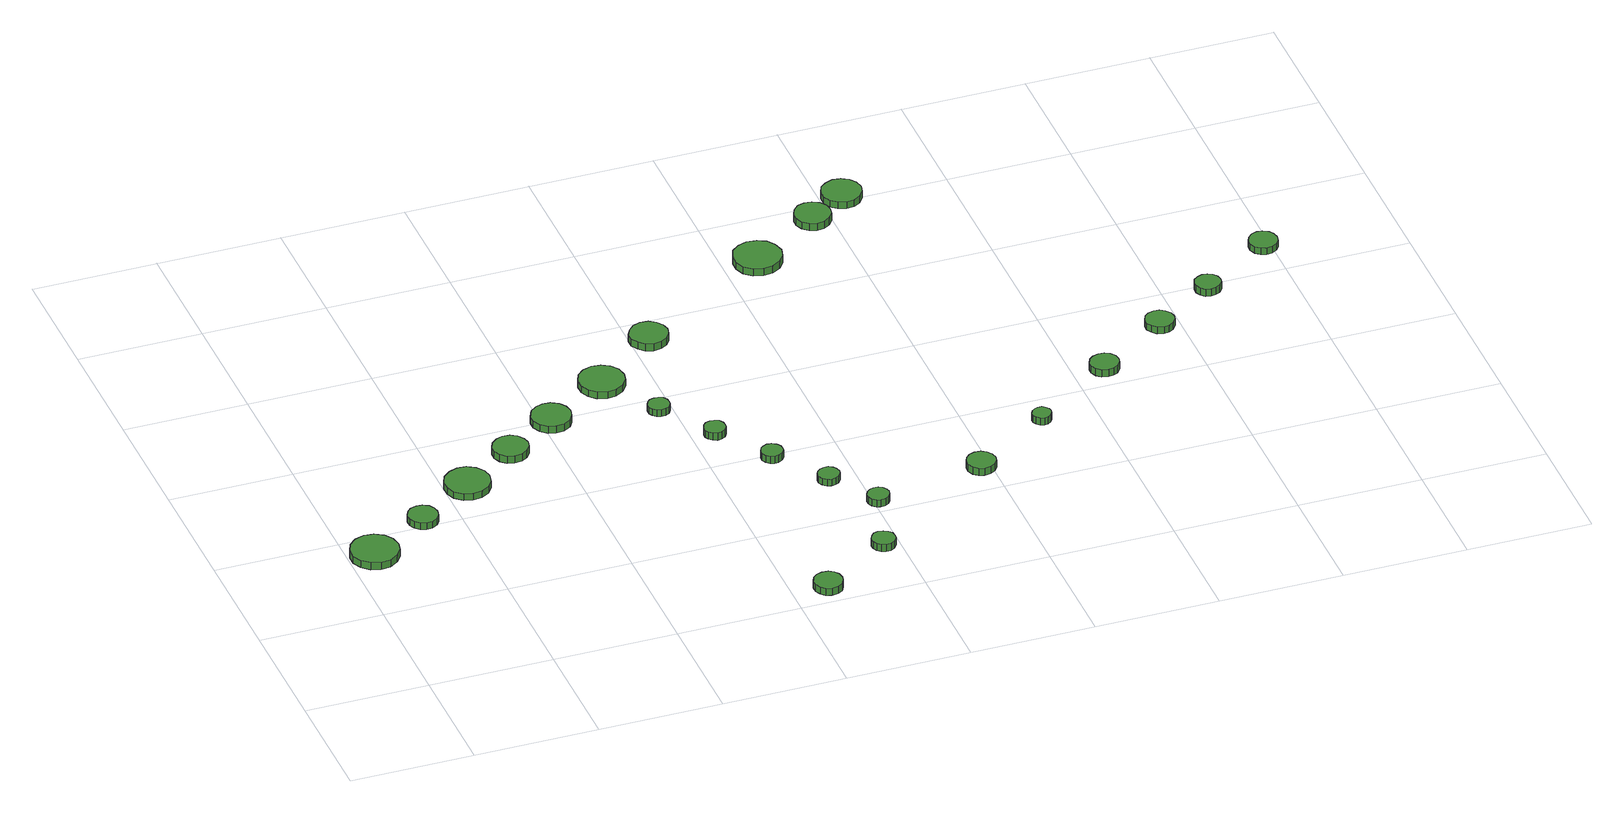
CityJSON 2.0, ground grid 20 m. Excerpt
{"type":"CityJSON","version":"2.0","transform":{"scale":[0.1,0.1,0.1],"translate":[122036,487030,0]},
"CityObjects":{
"tree1":{"type":"SolitaryVegetationObject","attributes":{"function":"something"},"geometry":[{"type":"MultiSurface","lod":"1","boundaries":[[[0,1,2,3,4,5,6,7,8,9,10,11,12,13,14]],[[15,16,17,18,19,20,21,22,23,24,25,26,27,28,29]],[[0,29,28,1]],[[1,28,27,2]],[[2,27,26,3]],[[3,26,25,4]],[[4,25,24,5]],[[5,24,23,6]],[[6,23,22,7]],[[7,22,21,8]],[[8,21,20,9]],[[9,20,19,10]],[[10,19,18,11]],[[11,18,17,12]],[[12,17,16,13]],[[13,16,15,14]],[[14,15,29,0]]]}]},
"tree2":{"type":"SolitaryVegetationObject","attributes":{"function":"something"},"geometry":[{"type":"MultiSurface","lod":"1","boundaries":[[[30,31,32,33,34,35,36,37,38,39,40,41,42,43,44]],[[45,46,47,48,49,50,51,52,53,54,55,56,57,58,59]],[[30,59,58,31]],[[31,58,57,32]],[[32,57,56,33]],[[33,56,55,34]],[[34,55,54,35]],[[35,54,53,36]],[[36,53,52,37]],[[37,52,51,38]],[[38,51,50,39]],[[39,50,49,40]],[[40,49,48,41]],[[41,48,47,42]],[[42,47,46,43]],[[43,46,45,44]],[[44,45,59,30]]]}]},
"tree3":{"type":"SolitaryVegetationObject","attributes":{"function":"something"},"geometry":[{"type":"MultiSurface","lod":"1","boundaries":[[[60,61,62,63,64,65,66,67,68,69,70,71,72,73,74]],[[75,76,77,78,79,80,81,82,83,84,85,86,87,88,89]],[[60,89,88,61]],[[61,88,87,62]],[[62,87,86,63]],[[63,86,85,64]],[[64,85,84,65]],[[65,84,83,66]],[[66,83,82,67]],[[67,82,81,68]],[[68,81,80,69]],[[69,80,79,70]],[[70,79,78,71]],[[71,78,77,72]],[[72,77,76,73]],[[73,76,75,74]],[[74,75,89,60]]]}]},
"tree4":{"type":"SolitaryVegetationObject","attributes":{"function":"something"},"geometry":[{"type":"MultiSurface","lod":"1","boundaries":[[[90,91,92,93,94,95,96,97,98,99,100,101,102,103,104]],[[105,106,107,108,109,110,111,112,113,114,115,116,117,118,119]],[[90,119,118,91]],[[91,118,117,92]],[[92,117,116,93]],[[93,116,115,94]],[[94,115,114,95]],[[95,114,113,96]],[[96,113,112,97]],[[97,112,111,98]],[[98,111,110,99]],[[99,110,109,100]],[[100,109,108,101]],[[101,108,107,102]],[[102,107,106,103]],[[103,106,105,104]],[[104,105,119,90]]]}]},
"tree5":{"type":"SolitaryVegetationObject","attributes":{"function":"something"},"geometry":[{"type":"MultiSurface","lod":"1","boundaries":[[[120,121,122,123,124,125,126,127,128,129,130,131,132,133,134]],[[135,136,137,138,139,140,141,142,143,144,145,146,147,148,149]],[[120,149,148,121]],[[121,148,147,122]],[[122,147,146,123]],[[123,146,145,124]],[[124,145,144,125]],[[125,144,143,126]],[[126,143,142,127]],[[127,142,141,128]],[[128,141,140,129]],[[129,140,139,130]],[[130,139,138,131]],[[131,138,137,132]],[[132,137,136,133]],[[133,136,135,134]],[[134,135,149,120]]]}]},
"tree6":{"type":"SolitaryVegetationObject","attributes":{"function":"something"},"geometry":[{"type":"MultiSurface","lod":"1","boundaries":[[[150,151,152,153,154,155,156,157,158,159,160,161,162,163,164]],[[165,166,167,168,169,170,171,172,173,174,175,176,177,178,179]],[[150,179,178,151]],[[151,178,177,152]],[[152,177,176,153]],[[153,176,175,154]],[[154,175,174,155]],[[155,174,173,156]],[[156,173,172,157]],[[157,172,171,158]],[[158,171,170,159]],[[159,170,169,160]],[[160,169,168,161]],[[161,168,167,162]],[[162,167,166,163]],[[163,166,165,164]],[[164,165,179,150]]]}]},
"tree7":{"type":"SolitaryVegetationObject","attributes":{"function":"something"},"geometry":[{"type":"MultiSurface","lod":"1","boundaries":[[[180,181,182,183,184,185,186,187,188,189,190,191,192,193,194]],[[195,196,197,198,199,200,201,202,203,204,205,206,207,208,209]],[[180,209,208,181]],[[181,208,207,182]],[[182,207,206,183]],[[183,206,205,184]],[[184,205,204,185]],[[185,204,203,186]],[[186,203,202,187]],[[187,202,201,188]],[[188,201,200,189]],[[189,200,199,190]],[[190,199,198,191]],[[191,198,197,192]],[[192,197,196,193]],[[193,196,195,194]],[[194,195,209,180]]]}]},
"tree8":{"type":"SolitaryVegetationObject","attributes":{"function":"something"},"geometry":[{"type":"MultiSurface","lod":"1","boundaries":[[[210,211,212,213,214,215,216,217,218,219,220,221,222,223,224]],[[225,226,227,228,229,230,231,232,233,234,235,236,237,238,239]],[[210,239,238,211]],[[211,238,237,212]],[[212,237,236,213]],[[213,236,235,214]],[[214,235,234,215]],[[215,234,233,216]],[[216,233,232,217]],[[217,232,231,218]],[[218,231,230,219]],[[219,230,229,220]],[[220,229,228,221]],[[221,228,227,222]],[[222,227,226,223]],[[223,226,225,224]],[[224,225,239,210]]]}]},
"tree9":{"type":"SolitaryVegetationObject","attributes":{"function":"something"},"geometry":[{"type":"MultiSurface","lod":"1","boundaries":[[[240,241,242,243,244,245,246,247,248,249,250,251,252,253,254]],[[255,256,257,258,259,260,261,262,263,264,265,266,267,268,269]],[[240,269,268,241]],[[241,268,267,242]],[[242,267,266,243]],[[243,266,265,244]],[[244,265,264,245]],[[245,264,263,246]],[[246,263,262,247]],[[247,262,261,248]],[[248,261,260,249]],[[249,260,259,250]],[[250,259,258,251]],[[251,258,257,252]],[[252,257,256,253]],[[253,256,255,254]],[[254,255,269,240]]]}]},
"tree10":{"type":"SolitaryVegetationObject","attributes":{"function":"something"},"geometry":[{"type":"MultiSurface","lod":"1","boundaries":[[[270,271,272,273,274,275,276,277,278,279,280,281,282,283,284]],[[285,286,287,288,289,290,291,292,293,294,295,296,297,298,299]],[[270,299,298,271]],[[271,298,297,272]],[[272,297,296,273]],[[273,296,295,274]],[[274,295,294,275]],[[275,294,293,276]],[[276,293,292,277]],[[277,292,291,278]],[[278,291,290,279]],[[279,290,289,280]],[[280,289,288,281]],[[281,288,287,282]],[[282,287,286,283]],[[283,286,285,284]],[[284,285,299,270]]]}]},
"tree11":{"type":"SolitaryVegetationObject","attributes":{"function":"something"},"geometry":[{"type":"MultiSurface","lod":"1","boundaries":[[[300,301,302,303,304,305,306,307,308,309,310,311,312,313,314]],[[315,316,317,318,319,320,321,322,323,324,325,326,327,328,329]],[[300,329,328,301]],[[301,328,327,302]],[[302,327,326,303]],[[303,326,325,304]],[[304,325,324,305]],[[305,324,323,306]],[[306,323,322,307]],[[307,322,321,308]],[[308,321,320,309]],[[309,320,319,310]],[[310,319,318,311]],[[311,318,317,312]],[[312,317,316,313]],[[313,316,315,314]],[[314,315,329,300]]]}]},
"tree12":{"type":"SolitaryVegetationObject","attributes":{"function":"something"},"geometry":[{"type":"MultiSurface","lod":"1","boundaries":[[[330,331,332,333,334,335,336,337,338,339,340,341,342,343,344]],[[345,346,347,348,349,350,351,352,353,354,355,356,357,358,359]],[[330,359,358,331]],[[331,358,357,332]],[[332,357,356,333]],[[333,356,355,334]],[[334,355,354,335]],[[335,354,353,336]],[[336,353,352,337]],[[337,352,351,338]],[[338,351,350,339]],[[339,350,349,340]],[[340,349,348,341]],[[341,348,347,342]],[[342,347,346,343]],[[343,346,345,344]],[[344,345,359,330]]]}]},
"tree13":{"type":"SolitaryVegetationObject","attributes":{"function":"something"},"geometry":[{"type":"MultiSurface","lod":"1","boundaries":[[[360,361,362,363,364,365,366,367,368,369,370,371,372,373,374]],[[375,376,377,378,379,380,381,382,383,384,385,386,387,388,389]],[[360,389,388,361]],[[361,388,387,362]],[[362,387,386,363]],[[363,386,385,364]],[[364,385,384,365]],[[365,384,383,366]],[[366,383,382,367]],[[367,382,381,368]],[[368,381,380,369]],[[369,380,379,370]],[[370,379,378,371]],[[371,378,377,372]],[[372,377,376,373]],[[373,376,375,374]],[[374,375,389,360]]]}]},
"tree14":{"type":"SolitaryVegetationObject","attributes":{"function":"something"},"geometry":[{"type":"MultiSurface","lod":"1","boundaries":[[[390,391,392,393,394,395,396,397,398,399,400,401,402,403,404]],[[405,406,407,408,409,410,411,412,413,414,415,416,417,418,419]],[[390,419,418,391]],[[391,418,417,392]],[[392,417,416,393]],[[393,416,415,394]],[[394,415,414,395]],[[395,414,413,396]],[[396,413,412,397]],[[397,412,411,398]],[[398,411,410,399]],[[399,410,409,400]],[[400,409,408,401]],[[401,408,407,402]],[[402,407,406,403]],[[403,406,405,404]],[[404,405,419,390]]]}]},
"tree15":{"type":"SolitaryVegetationObject","attributes":{"function":"something"},"geometry":[{"type":"MultiSurface","lod":"1","boundaries":[[[420,421,422,423,424,425,426,427,428,429,430,431,432,433,434]],[[435,436,437,438,439,440,441,442,443,444,445,446,447,448,449]],[[420,449,448,421]],[[421,448,447,422]],[[422,447,446,423]],[[423,446,445,424]],[[424,445,444,425]],[[425,444,443,426]],[[426,443,442,427]],[[427,442,441,428]],[[428,441,440,429]],[[429,440,439,430]],[[430,439,438,431]],[[431,438,437,432]],[[432,437,436,433]],[[433,436,435,434]],[[434,435,449,420]]]}]},
"tree16":{"type":"SolitaryVegetationObject","attributes":{"function":"something"},"geometry":[{"type":"MultiSurface","lod":"1","boundaries":[[[450,451,452,453,454,455,456,457,458,459,460,461,462,463,464]],[[465,466,467,468,469,470,471,472,473,474,475,476,477,478,479]],[[450,479,478,451]],[[451,478,477,452]],[[452,477,476,453]],[[453,476,475,454]],[[454,475,474,455]],[[455,474,473,456]],[[456,473,472,457]],[[457,472,471,458]],[[458,471,470,459]],[[459,470,469,460]],[[460,469,468,461]],[[461,468,467,462]],[[462,467,466,463]],[[463,466,465,464]],[[464,465,479,450]]]}]},
"tree17":{"type":"SolitaryVegetationObject","attributes":{"function":"something"},"geometry":[{"type":"MultiSurface","lod":"1","boundaries":[[[480,481,482,483,484,485,486,487,488,489,490,491,492,493,494]],[[495,496,497,498,499,500,501,502,503,504,505,506,507,508,509]],[[480,509,508,481]],[[481,508,507,482]],[[482,507,506,483]],[[483,506,505,484]],[[484,505,504,485]],[[485,504,503,486]],[[486,503,502,487]],[[487,502,501,488]],[[488,501,500,489]],[[489,500,499,490]],[[490,499,498,491]],[[491,498,497,492]],[[492,497,496,493]],[[493,496,495,494]],[[494,495,509,480]]]}]},
"tree18":{"type":"SolitaryVegetationObject","attributes":{"function":"something"},"geometry":[{"type":"MultiSurface","lod":"1","boundaries":[[[510,511,512,513,514,515,516,517,518,519,520,521,522,523,524]],[[525,526,527,528,529,530,531,532,533,534,535,536,537,538,539]],[[510,539,538,511]],[[511,538,537,512]],[[512,537,536,513]],[[513,536,535,514]],[[514,535,534,515]],[[515,534,533,516]],[[516,533,532,517]],[[517,532,531,518]],[[518,531,530,519]],[[519,530,529,520]],[[520,529,528,521]],[[521,528,527,522]],[[522,527,526,523]],[[523,526,525,524]],[[524,525,539,510]]]}]},
"tree19":{"type":"SolitaryVegetationObject","attributes":{"function":"something"},"geometry":[{"type":"MultiSurface","lod":"1","boundaries":[[[540,541,542,543,544,545,546,547,548,549,550,551,552,553,554]],[[555,556,557,558,559,560,561,562,563,564,565,566,567,568,569]],[[540,569,568,541]],[[541,568,567,542]],[[542,567,566,543]],[[543,566,565,544]],[[544,565,564,545]],[[545,564,563,546]],[[546,563,562,547]],[[547,562,561,548]],[[548,561,560,549]],[[549,560,559,550]],[[550,559,558,551]],[[551,558,557,552]],[[552,557,556,553]],[[553,556,555,554]],[[554,555,569,540]]]}]},
"tree20":{"type":"SolitaryVegetationObject","attributes":{"function":"something"},"geometry":[{"type":"MultiSurface","lod":"1","boundaries":[[[570,571,572,573,574,575,576,577,578,579,580,581,582,583,584]],[[585,586,587,588,589,590,591,592,593,594,595,596,597,598,599]],[[570,599,598,571]],[[571,598,597,572]],[[572,597,596,573]],[[573,596,595,574]],[[574,595,594,575]],[[575,594,593,576]],[[576,593,592,577]],[[577,592,591,578]],[[578,591,590,579]],[[579,590,589,580]],[[580,589,588,581]],[[581,588,587,582]],[[582,587,586,583]],[[583,586,585,584]],[[584,585,599,570]]]}]},
"tree21":{"type":"SolitaryVegetationObject","attributes":{"function":"something"},"geometry":[{"type":"MultiSurface","lod":"1","boundaries":[[[600,601,602,603,604,605,606,607,608,609,610,611,612,613,614]],[[615,616,617,618,619,620,621,622,623,624,625,626,627,628,629]],[[600,629,628,601]],[[601,628,627,602]],[[602,627,626,603]],[[603,626,625,604]],[[604,625,624,605]],[[605,624,623,606]],[[606,623,622,607]],[[607,622,621,608]],[[608,621,620,609]],[[609,620,619,610]],[[610,619,618,611]],[[611,618,617,612]],[[612,617,616,613]],[[613,616,615,614]],[[614,615,629,600]]]}]},
"tree22":{"type":"SolitaryVegetationObject","attributes":{"function":"something"},"geometry":[{"type":"MultiSurface","lod":"1","boundaries":[[[630,631,632,633,634,635,636,637,638,639,640,641,642,643,644]],[[645,646,647,648,649,650,651,652,653,654,655,656,657,658,659]],[[630,659,658,631]],[[631,658,657,632]],[[632,657,656,633]],[[633,656,655,634]],[[634,655,654,635]],[[635,654,653,636]],[[636,653,652,637]],[[637,652,651,638]],[[638,651,650,639]],[[639,650,649,640]],[[640,649,648,641]],[[641,648,647,642]],[[642,647,646,643]],[[643,646,645,644]],[[644,645,659,630]]]}]},
"tree23":{"type":"SolitaryVegetationObject","attributes":{"function":"something"},"geometry":[{"type":"MultiSurface","lod":"1","boundaries":[[[660,661,662,663,664,665,666,667,668,669,670,671,672,673,674]],[[675,676,677,678,679,680,681,682,683,684,685,686,687,688,689]],[[660,689,688,661]],[[661,688,687,662]],[[662,687,686,663]],[[663,686,685,664]],[[664,685,684,665]],[[665,684,683,666]],[[666,683,682,667]],[[667,682,681,668]],[[668,681,680,669]],[[669,680,679,670]],[[670,679,678,671]],[[671,678,677,672]],[[672,677,676,673]],[[673,676,675,674]],[[674,675,689,660]]]}]}
},
"vertices":[
[80,353,15],[77,369,15],[68,382,15],[54,390,15],[38,392,15],[23,387,15],[11,376,15],[4,361,15],[4,345,15],[11,331,15],[23,320,15],[38,315,15],[54,317,15],[68,325,15],[77,338,15],[77,338,2],[68,325,2],[54,317,2],[38,315,2],[23,320,2],[11,331,2],[4,345,2],[4,361,2],[11,376,2],[23,387,2],[38,392,2],[54,390,2],[68,382,2],[77,369,2],[80,353,2],
[166,416,14],[164,426,14],[159,434,14],[150,439,14],[140,440,14],[130,437,14],[123,430,14],[119,421,14],[119,411,14],[123,402,14],[130,395,14],[140,392,14],[150,393,14],[159,398,14],[164,406,14],[164,406,2],[159,398,2],[150,393,2],[140,392,2],[130,395,2],[123,402,2],[119,411,2],[119,421,2],[123,430,2],[130,437,2],[140,440,2],[150,439,2],[159,434,2],[164,426,2],[166,416,2],
[273,478,14],[270,493,14],[261,505,14],[248,513,14],[233,514,14],[219,509,14],[207,499,14],[201,485,14],[201,470,14],[207,456,14],[219,446,14],[233,442,14],[248,443,14],[261,451,14],[270,463,14],[270,463,2],[261,451,2],[248,443,2],[233,442,2],[219,446,2],[207,456,2],[201,470,2],[201,485,2],[207,499,2],[219,509,2],[233,514,2],[248,513,2],[261,505,2],[270,493,2],[273,478,2],
[358,541,15],[355,552,15],[348,562,15],[338,568,15],[326,569,15],[315,565,15],[306,557,15],[301,547,15],[301,535,15],[306,524,15],[315,516,15],[326,513,15],[338,514,15],[348,520,15],[355,529,15],[355,529,2],[348,520,2],[338,514,2],[326,513,2],[315,516,2],[306,524,2],[301,535,2],[301,547,2],[306,557,2],[315,565,2],[326,569,2],[338,568,2],[348,562,2],[355,552,2],[358,541,2],
[447,597,16],[444,610,16],[437,620,16],[425,627,16],[412,628,16],[400,624,16],[390,616,16],[384,603,16],[384,590,16],[390,578,16],[400,569,16],[412,565,16],[425,567,16],[437,573,16],[444,584,16],[444,584,3],[437,573,3],[425,567,3],[412,565,3],[400,569,3],[390,578,3],[384,590,3],[384,603,3],[390,616,3],[400,624,3],[412,628,3],[425,627,3],[437,620,3],[444,610,3],[447,597,3],
[678,32,20],[676,42,20],[671,49,20],[663,54,20],[653,55,20],[644,52,20],[637,46,20],[633,37,20],[633,27,20],[637,19,20],[644,12,20],[653,9,20],[663,10,20],[671,15,20],[676,23,20],[676,23,7],[671,15,7],[663,10,7],[653,9,7],[644,12,7],[637,19,7],[633,27,7],[633,37,7],[637,46,7],[644,52,7],[653,55,7],[663,54,7],[671,49,7],[676,42,7],[678,32,7],
[556,661,16],[553,676,16],[544,688,16],[531,695,16],[516,697,16],[501,692,16],[490,682,16],[484,668,16],[484,653,16],[490,639,16],[501,629,16],[516,624,16],[531,626,16],[544,634,16],[553,646,16],[553,646,4],[544,634,4],[531,626,4],[516,624,4],[501,629,4],[490,639,4],[484,653,4],[484,668,4],[490,682,4],[501,692,4],[516,697,4],[531,695,4],[544,688,4],[553,676,4],[556,661,4],
[595,568,16],[594,575,16],[590,581,16],[583,584,16],[576,585,16],[569,583,16],[564,578,16],[561,572,16],[561,564,16],[564,558,16],[569,553,16],[576,551,16],[583,552,16],[590,555,16],[594,561,16],[594,561,4],[590,555,4],[583,552,4],[576,551,4],[569,553,4],[564,558,4],[561,564,4],[561,572,4],[564,578,4],[569,583,4],[576,585,4],[583,584,4],[590,581,4],[594,575,4],[595,568,4],
[653,480,17],[652,487,17],[648,493,17],[641,496,17],[634,497,17],[627,495,17],[622,490,17],[619,483,17],[619,476,17],[622,470,17],[627,465,17],[634,462,17],[641,463,17],[648,467,17],[652,473,17],[652,473,4],[648,467,4],[641,463,4],[634,462,4],[627,465,4],[622,470,4],[619,476,4],[619,483,4],[622,490,4],[627,495,4],[634,497,4],[641,496,4],[648,493,4],[652,487,4],[653,480,4],
[791,109,20],[790,117,20],[785,123,20],[778,127,20],[770,128,20],[763,126,20],[757,120,20],[754,113,20],[754,105,20],[757,98,20],[763,93,20],[770,91,20],[778,91,20],[785,95,20],[790,102,20],[790,102,7],[785,95,7],[778,91,7],[770,91,7],[763,93,7],[757,98,7],[754,105,7],[754,113,7],[757,120,7],[763,126,7],[770,128,7],[778,127,7],[785,123,7],[790,117,7],[791,109,7],
[713,391,17],[712,398,17],[708,404,17],[701,408,17],[694,409,17],[687,406,17],[682,402,17],[679,395,17],[679,388,17],[682,381,17],[687,376,17],[694,374,17],[701,375,17],[708,379,17],[712,384,17],[712,384,4],[708,379,4],[701,375,4],[694,374,4],[687,376,4],[682,381,4],[679,388,4],[679,395,4],[682,402,4],[687,406,4],[694,409,4],[701,408,4],[708,404,4],[712,398,4],[713,391,4],
[773,304,17],[771,311,17],[767,317,17],[761,321,17],[754,321,17],[747,319,17],[741,314,17],[738,308,17],[738,301,17],[741,294,17],[747,289,17],[754,287,17],[761,288,17],[767,291,17],[771,297,17],[771,297,5],[767,291,5],[761,288,5],[754,287,5],[747,289,5],[741,294,5],[738,301,5],[738,308,5],[741,314,5],[747,319,5],[754,321,5],[761,321,5],[767,317,5],[771,311,5],[773,304,5],
[657,745,21],[654,757,21],[647,767,21],[636,774,21],[623,775,21],[611,771,21],[602,762,21],[596,751,21],[596,738,21],[602,727,21],[611,718,21],[623,714,21],[636,716,21],[647,722,21],[654,732,21],[654,732,8],[647,722,8],[636,716,8],[623,714,8],[611,718,8],[602,727,8],[596,738,8],[596,751,8],[602,762,8],[611,771,8],[623,775,8],[636,774,8],[647,767,8],[654,757,8],[657,745,8],
[825,227,17],[823,234,17],[819,240,17],[813,244,17],[805,244,17],[799,242,17],[793,237,17],[790,231,17],[790,223,17],[793,217,17],[799,212,17],[805,210,17],[813,211,17],[819,214,17],[823,220,17],[823,220,4],[819,214,4],[813,211,4],[805,210,4],[799,212,4],[793,217,4],[790,223,4],[790,231,4],[793,237,4],[799,242,4],[805,244,4],[813,244,4],[819,240,4],[823,234,4],[825,227,4],
[1006,254,20],[1004,263,20],[998,271,20],[990,276,20],[980,277,20],[971,274,20],[964,267,20],[960,259,20],[960,249,20],[964,240,20],[971,234,20],[980,231,20],[990,232,20],[998,237,20],[1004,244,20],[1004,244,7],[998,237,7],[990,232,7],[980,231,7],[971,234,7],[964,240,7],[960,249,7],[960,259,7],[964,267,7],[971,274,7],[980,277,7],[990,276,7],[998,271,7],[1004,263,7],[1006,254,7],
[894,891,16],[890,907,16],[881,920,16],[867,927,16],[851,929,16],[836,924,16],[824,914,16],[818,899,16],[818,883,16],[824,868,16],[836,858,16],[851,853,16],[867,855,16],[881,863,16],[890,875,16],[890,875,3],[881,863,3],[867,855,3],[851,853,3],[836,858,3],[824,868,3],[818,883,3],[818,899,3],[824,914,3],[836,924,3],[851,929,3],[867,927,3],[881,920,3],[890,907,3],[894,891,3],
[1128,343,19],[1127,349,19],[1123,354,19],[1118,358,19],[1112,358,19],[1106,356,19],[1101,352,19],[1098,346,19],[1098,340,19],[1101,334,19],[1106,330,19],[1112,328,19],[1118,328,19],[1123,332,19],[1127,337,19],[1127,337,6],[1123,332,6],[1118,328,6],[1112,328,6],[1106,330,6],[1101,334,6],[1098,340,6],[1098,346,6],[1101,352,6],[1106,356,6],[1112,358,6],[1118,358,6],[1123,354,6],[1127,349,6],[1128,343,6],
[1001,969,15],[999,981,15],[992,991,15],[981,997,15],[969,998,15],[958,995,15],[949,986,15],[944,975,15],[944,963,15],[949,952,15],[958,944,15],[969,940,15],[981,941,15],[992,948,15],[999,957,15],[999,957,2],[992,948,2],[981,941,2],[969,940,2],[958,944,2],[949,952,2],[944,963,2],[944,975,2],[949,986,2],[958,995,2],[969,998,2],[981,997,2],[992,991,2],[999,981,2],[1001,969,2],
[1066,1010,15],[1063,1023,15],[1055,1034,15],[1044,1040,15],[1031,1042,15],[1018,1037,15],[1008,1029,15],[1003,1017,15],[1003,1003,15],[1008,991,15],[1018,983,15],[1031,978,15],[1044,980,15],[1055,986,15],[1063,997,15],[1063,997,3],[1055,986,3],[1044,980,3],[1031,978,3],[1018,983,3],[1008,991,3],[1003,1003,3],[1003,1017,3],[1008,1029,3],[1018,1037,3],[1031,1042,3],[1044,1040,3],[1055,1034,3],[1063,1023,3],[1066,1010,3],
[1271,436,21],[1269,445,21],[1263,453,21],[1255,457,21],[1246,458,21],[1236,455,21],[1229,449,21],[1225,440,21],[1225,431,21],[1229,422,21],[1236,416,21],[1246,413,21],[1255,414,21],[1263,418,21],[1269,426,21],[1269,426,8],[1263,418,8],[1255,414,8],[1246,413,8],[1236,416,8],[1229,422,8],[1225,431,8],[1225,440,8],[1229,449,8],[1236,455,8],[1246,458,8],[1255,457,8],[1263,453,8],[1269,445,8],[1271,436,8],
[1390,517,19],[1388,526,19],[1382,534,19],[1374,539,19],[1365,540,19],[1355,537,19],[1348,531,19],[1344,522,19],[1344,512,19],[1348,504,19],[1355,497,19],[1365,494,19],[1374,495,19],[1382,500,19],[1388,508,19],[1388,508,7],[1382,500,7],[1374,495,7],[1365,494,7],[1355,497,7],[1348,504,7],[1344,512,7],[1344,522,7],[1348,531,7],[1355,537,7],[1365,540,7],[1374,539,7],[1382,534,7],[1388,526,7],[1390,517,7],
[1490,585,19],[1488,594,19],[1483,601,19],[1475,605,19],[1467,606,19],[1459,603,19],[1452,598,19],[1449,590,19],[1449,581,19],[1452,573,19],[1459,567,19],[1467,565,19],[1475,566,19],[1483,570,19],[1488,577,19],[1488,577,6],[1483,570,6],[1475,566,6],[1467,565,6],[1459,567,6],[1452,573,6],[1449,581,6],[1449,590,6],[1452,598,6],[1459,603,6],[1467,606,6],[1475,605,6],[1483,601,6],[1488,594,6],[1490,585,6],
[1610,665,17],[1608,674,17],[1603,682,17],[1594,687,17],[1585,688,17],[1576,685,17],[1569,678,17],[1565,670,17],[1565,660,17],[1569,651,17],[1576,645,17],[1585,642,17],[1594,643,17],[1603,648,17],[1608,655,17],[1608,655,5],[1603,648,5],[1594,643,5],[1585,642,5],[1576,645,5],[1569,651,5],[1565,660,5],[1565,670,5],[1569,678,5],[1576,685,5],[1585,688,5],[1594,687,5],[1603,682,5],[1608,674,5],[1610,665,5]
]}
